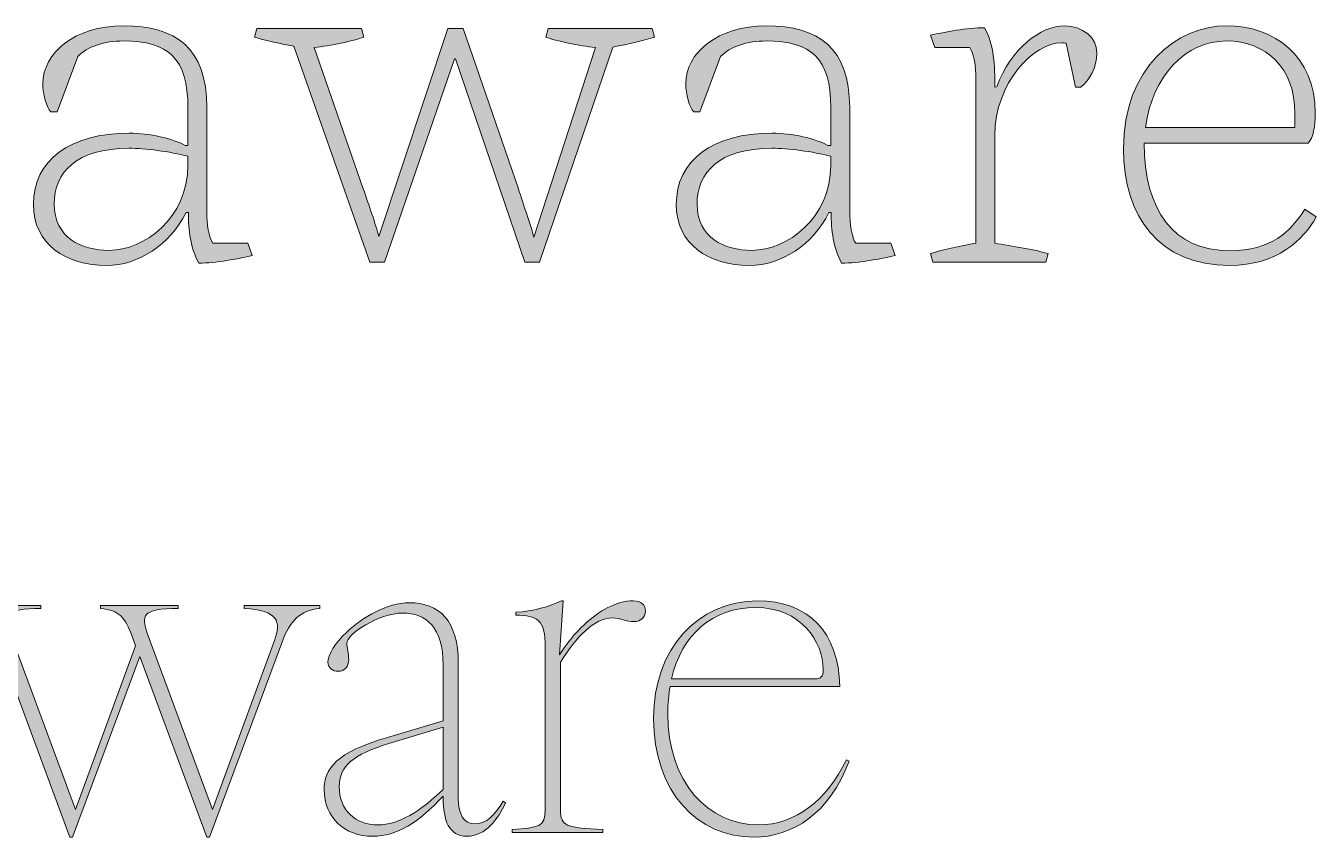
# Model space of a CAD drawing. Header units: millimetres. Extents: x 80.1 to 118.4, y -154.8 to -140.6.
# Drawn here: x 98.14 to 118.36, y -154.82 to -142.1 of the extents above; entities that cross this region are included whole.
import ezdxf

# ---------------------------------------------------------------- set-up
doc = ezdxf.new("R2010")
doc.units = ezdxf.units.MM
doc.header["$MEASUREMENT"] = 0
doc.layers.add('Layer 1', color=7, linetype='Continuous', lineweight=0)

msp = doc.modelspace()

# ---------------------------------------------------------------- hatches: boundary and pattern name
at = {"layer": 'Layer 1', "transparency": 33554687}
h = msp.add_hatch(color=7, dxfattribs=at)
h.dxf.hatch_style = 2
edge = h.paths.add_edge_path()
edge.add_spline(control_points=[(99.444, -145.621), (100, -145.621), (100.681, -145.117), (100.681, -144.288), (100.681, -144.288), (100.681, -144.147), (100.681, -144.147), (100.407, -144.073), (99.993, -144.021), (99.763, -144.021), (98.926, -144.021), (98.585, -144.406), (98.585, -144.895), (98.585, -145.421), (99.015, -145.621), (99.444, -145.621)], knot_values=[0, 0, 0, 0, 1, 1, 1, 2, 2, 2, 3, 3, 3, 4, 4, 4, 5, 5, 5, 5], degree=3, periodic=0)
edge = h.paths.add_edge_path()
edge.add_spline(control_points=[(100.689, -145.029), (100.689, -145.029), (100.652, -145.029), (100.652, -145.029), (100.4, -145.532), (99.904, -145.858), (99.407, -145.858), (98.763, -145.858), (98.259, -145.517), (98.259, -144.903), (98.259, -144.214), (98.83, -143.784), (99.763, -143.784), (100.067, -143.784), (100.452, -143.873), (100.637, -143.977), (100.637, -143.977), (100.681, -143.977), (100.681, -143.977), (100.681, -143.977), (100.681, -143.384), (100.681, -143.384), (100.681, -142.614), (100.378, -142.34), (99.667, -142.34), (99.378, -142.34), (99.096, -142.429), (98.956, -142.584), (98.956, -142.584), (98.63, -143.451), (98.63, -143.451), (98.63, -143.451), (98.533, -143.451), (98.533, -143.451), (98.467, -143.392), (98.407, -143.162), (98.407, -143.014), (98.407, -142.525), (98.911, -142.103), (99.667, -142.103), (100.489, -142.103), (100.978, -142.444), (100.978, -143.384), (100.978, -143.384), (100.978, -145.014), (100.978, -145.014), (100.978, -145.206), (101.007, -145.421), (101.074, -145.51), (101.074, -145.51), (101.622, -145.51), (101.622, -145.51), (101.622, -145.51), (101.689, -145.703), (101.689, -145.703), (101.467, -145.754), (101.118, -145.821), (100.852, -145.821), (100.718, -145.577), (100.689, -145.31), (100.689, -145.029)], knot_values=[0, 0, 0, 0, 1, 1, 1, 2, 2, 2, 3, 3, 3, 4, 4, 4, 5, 5, 5, 6, 6, 6, 7, 7, 7, 8, 8, 8, 9, 9, 9, 10, 10, 10, 11, 11, 11, 12, 12, 12, 13, 13, 13, 14, 14, 14, 15, 15, 15, 16, 16, 16, 17, 17, 17, 18, 18, 18, 19, 19, 19, 20, 20, 20, 20], degree=3, periodic=0)
h = msp.add_hatch(color=7, dxfattribs=at)
h.dxf.hatch_style = 2
edge = h.paths.add_edge_path()
edge.add_spline(control_points=[(104.874, -142.621), (104.874, -142.621), (104.86, -142.621), (104.86, -142.621), (104.86, -142.621), (103.763, -145.806), (103.763, -145.806), (103.763, -145.806), (103.534, -145.806), (103.534, -145.806), (103.534, -145.806), (102.341, -142.421), (102.341, -142.421), (102.119, -142.384), (101.86, -142.325), (101.726, -142.281), (101.726, -142.281), (101.763, -142.147), (101.763, -142.147), (101.763, -142.147), (103.4, -142.147), (103.4, -142.147), (103.4, -142.147), (103.437, -142.281), (103.437, -142.281), (103.274, -142.34), (102.912, -142.414), (102.66, -142.444), (102.66, -142.444), (103.43, -144.658), (103.43, -144.658), (103.519, -144.91), (103.623, -145.214), (103.674, -145.406), (103.674, -145.406), (104.756, -142.147), (104.756, -142.147), (104.756, -142.147), (104.993, -142.147), (104.993, -142.147), (104.993, -142.147), (105.86, -144.658), (105.86, -144.658), (105.941, -144.903), (106.052, -145.221), (106.104, -145.414), (106.104, -145.414), (107.067, -142.444), (107.067, -142.444), (106.815, -142.414), (106.452, -142.34), (106.289, -142.281), (106.289, -142.281), (106.326, -142.147), (106.326, -142.147), (106.326, -142.147), (107.956, -142.147), (107.956, -142.147), (107.956, -142.147), (107.993, -142.281), (107.993, -142.281), (107.852, -142.325), (107.578, -142.392), (107.341, -142.436), (107.341, -142.436), (106.193, -145.806), (106.193, -145.806), (106.193, -145.806), (105.963, -145.806), (105.963, -145.806), (105.963, -145.806), (104.874, -142.621), (104.874, -142.621)], knot_values=[0, 0, 0, 0, 1, 1, 1, 2, 2, 2, 3, 3, 3, 4, 4, 4, 5, 5, 5, 6, 6, 6, 7, 7, 7, 8, 8, 8, 9, 9, 9, 10, 10, 10, 11, 11, 11, 12, 12, 12, 13, 13, 13, 14, 14, 14, 15, 15, 15, 16, 16, 16, 17, 17, 17, 18, 18, 18, 19, 19, 19, 20, 20, 20, 21, 21, 21, 22, 22, 22, 23, 23, 23, 24, 24, 24, 24], degree=3, periodic=0)
h = msp.add_hatch(color=7, dxfattribs=at)
h.dxf.hatch_style = 2
edge = h.paths.add_edge_path()
edge.add_spline(control_points=[(109.52, -145.621), (110.075, -145.621), (110.757, -145.117), (110.757, -144.288), (110.757, -144.288), (110.757, -144.147), (110.757, -144.147), (110.483, -144.073), (110.068, -144.021), (109.838, -144.021), (109.001, -144.021), (108.661, -144.406), (108.661, -144.895), (108.661, -145.421), (109.09, -145.621), (109.52, -145.621)], knot_values=[0, 0, 0, 0, 1, 1, 1, 2, 2, 2, 3, 3, 3, 4, 4, 4, 5, 5, 5, 5], degree=3, periodic=0)
edge = h.paths.add_edge_path()
edge.add_spline(control_points=[(110.764, -145.029), (110.764, -145.029), (110.727, -145.029), (110.727, -145.029), (110.475, -145.532), (109.979, -145.858), (109.483, -145.858), (108.838, -145.858), (108.335, -145.517), (108.335, -144.903), (108.335, -144.214), (108.905, -143.784), (109.838, -143.784), (110.142, -143.784), (110.527, -143.873), (110.712, -143.977), (110.712, -143.977), (110.757, -143.977), (110.757, -143.977), (110.757, -143.977), (110.757, -143.384), (110.757, -143.384), (110.757, -142.614), (110.453, -142.34), (109.742, -142.34), (109.453, -142.34), (109.172, -142.429), (109.031, -142.584), (109.031, -142.584), (108.705, -143.451), (108.705, -143.451), (108.705, -143.451), (108.609, -143.451), (108.609, -143.451), (108.542, -143.392), (108.483, -143.162), (108.483, -143.014), (108.483, -142.525), (108.987, -142.103), (109.742, -142.103), (110.564, -142.103), (111.053, -142.444), (111.053, -143.384), (111.053, -143.384), (111.053, -145.014), (111.053, -145.014), (111.053, -145.206), (111.083, -145.421), (111.149, -145.51), (111.149, -145.51), (111.698, -145.51), (111.698, -145.51), (111.698, -145.51), (111.764, -145.703), (111.764, -145.703), (111.542, -145.754), (111.194, -145.821), (110.927, -145.821), (110.794, -145.577), (110.764, -145.31), (110.764, -145.029)], knot_values=[0, 0, 0, 0, 1, 1, 1, 2, 2, 2, 3, 3, 3, 4, 4, 4, 5, 5, 5, 6, 6, 6, 7, 7, 7, 8, 8, 8, 9, 9, 9, 10, 10, 10, 11, 11, 11, 12, 12, 12, 13, 13, 13, 14, 14, 14, 15, 15, 15, 16, 16, 16, 17, 17, 17, 18, 18, 18, 19, 19, 19, 20, 20, 20, 20], degree=3, periodic=0)
h = msp.add_hatch(color=7, dxfattribs=at)
h.dxf.hatch_style = 2
edge = h.paths.add_edge_path()
edge.add_spline(control_points=[(114.128, -145.806), (114.128, -145.806), (112.357, -145.806), (112.357, -145.806), (112.357, -145.806), (112.32, -145.673), (112.32, -145.673), (112.469, -145.621), (112.802, -145.547), (113.032, -145.51), (113.032, -145.51), (113.032, -142.94), (113.032, -142.94), (113.032, -142.747), (113.002, -142.532), (112.935, -142.444), (112.935, -142.444), (112.387, -142.444), (112.387, -142.444), (112.387, -142.444), (112.32, -142.251), (112.32, -142.251), (112.543, -142.199), (112.898, -142.132), (113.165, -142.132), (113.32, -142.406), (113.328, -142.718), (113.328, -143.066), (113.328, -143.066), (113.357, -143.058), (113.357, -143.058), (113.58, -142.458), (114.046, -142.103), (114.424, -142.103), (114.698, -142.103), (114.928, -142.288), (114.928, -142.525), (114.928, -142.769), (114.816, -142.94), (114.676, -143.066), (114.676, -143.066), (114.594, -143.066), (114.594, -143.066), (114.594, -143.066), (114.446, -142.377), (114.446, -142.377), (114.416, -142.369), (114.387, -142.369), (114.372, -142.369), (113.942, -142.369), (113.328, -142.992), (113.328, -143.821), (113.328, -143.821), (113.328, -145.51), (113.328, -145.51), (113.572, -145.547), (114.009, -145.621), (114.165, -145.673), (114.165, -145.673), (114.128, -145.806), (114.128, -145.806)], knot_values=[0, 0, 0, 0, 1, 1, 1, 2, 2, 2, 3, 3, 3, 4, 4, 4, 5, 5, 5, 6, 6, 6, 7, 7, 7, 8, 8, 8, 9, 9, 9, 10, 10, 10, 11, 11, 11, 12, 12, 12, 13, 13, 13, 14, 14, 14, 15, 15, 15, 16, 16, 16, 17, 17, 17, 18, 18, 18, 19, 19, 19, 20, 20, 20, 20], degree=3, periodic=0)
h = msp.add_hatch(color=7, dxfattribs=at)
h.dxf.hatch_style = 2
edge = h.paths.add_edge_path()
edge.add_spline(control_points=[(115.691, -143.695), (115.691, -143.695), (118.032, -143.695), (118.032, -143.695), (118.032, -143.695), (118.032, -143.473), (118.032, -143.473), (118.032, -142.769), (117.58, -142.34), (116.958, -142.34), (116.321, -142.34), (115.795, -142.881), (115.691, -143.695)], knot_values=[0, 0, 0, 0, 1, 1, 1, 2, 2, 2, 3, 3, 3, 4, 4, 4, 4], degree=3, periodic=0)
edge = h.paths.add_edge_path()
edge.add_spline(control_points=[(117.01, -145.858), (115.906, -145.858), (115.343, -145.088), (115.343, -144.029), (115.343, -142.755), (116.195, -142.103), (116.958, -142.103), (117.706, -142.103), (118.35, -142.577), (118.35, -143.473), (118.35, -143.673), (118.32, -143.866), (118.239, -143.94), (118.239, -143.94), (115.669, -143.94), (115.669, -143.94), (115.669, -144.991), (116.128, -145.628), (117.01, -145.628), (117.654, -145.628), (117.965, -145.325), (118.187, -144.977), (118.187, -144.977), (118.365, -145.095), (118.365, -145.095), (118.172, -145.451), (117.75, -145.858), (117.01, -145.858)], knot_values=[0, 0, 0, 0, 1, 1, 1, 2, 2, 2, 3, 3, 3, 4, 4, 4, 5, 5, 5, 6, 6, 6, 7, 7, 7, 8, 8, 8, 9, 9, 9, 9], degree=3, periodic=0)
h = msp.add_hatch(color=7, dxfattribs=at)
h.dxf.hatch_style = 2
edge = h.paths.add_edge_path()
edge.add_spline(control_points=[(99.311, -151.231), (99.311, -151.231), (99.311, -151.187), (99.311, -151.187), (99.311, -151.187), (100.526, -151.187), (100.526, -151.187), (100.526, -151.187), (100.526, -151.231), (100.526, -151.231), (99.963, -151.231), (99.948, -151.35), (100.044, -151.617), (100.044, -151.617), (101.066, -154.38), (101.066, -154.38), (101.066, -154.38), (102.037, -151.735), (102.037, -151.735), (102.148, -151.439), (102.096, -151.261), (101.563, -151.231), (101.563, -151.231), (101.563, -151.187), (101.563, -151.187), (101.563, -151.187), (102.748, -151.187), (102.748, -151.187), (102.748, -151.187), (102.748, -151.231), (102.748, -151.231), (102.437, -151.261), (102.274, -151.446), (102.163, -151.743), (102.163, -151.743), (101.022, -154.816), (101.022, -154.816), (101.022, -154.816), (100.977, -154.816), (100.977, -154.816), (100.977, -154.816), (99.926, -151.987), (99.926, -151.987), (99.926, -151.987), (98.874, -154.816), (98.874, -154.816), (98.874, -154.816), (98.829, -154.816), (98.829, -154.816), (98.829, -154.816), (97.659, -151.669), (97.659, -151.669), (97.548, -151.372), (97.459, -151.261), (97.133, -151.231), (97.133, -151.231), (97.133, -151.187), (97.133, -151.187), (97.133, -151.187), (98.378, -151.187), (98.378, -151.187), (98.378, -151.187), (98.378, -151.231), (98.378, -151.231), (97.815, -151.231), (97.8, -151.35), (97.896, -151.617), (97.896, -151.617), (98.918, -154.38), (98.918, -154.38), (98.918, -154.38), (99.859, -151.817), (99.859, -151.817), (99.859, -151.817), (99.807, -151.669), (99.807, -151.669), (99.696, -151.372), (99.607, -151.261), (99.311, -151.231)], knot_values=[0, 0, 0, 0, 1, 1, 1, 2, 2, 2, 3, 3, 3, 4, 4, 4, 5, 5, 5, 6, 6, 6, 7, 7, 7, 8, 8, 8, 9, 9, 9, 10, 10, 10, 11, 11, 11, 12, 12, 12, 13, 13, 13, 14, 14, 14, 15, 15, 15, 16, 16, 16, 17, 17, 17, 18, 18, 18, 19, 19, 19, 20, 20, 20, 21, 21, 21, 22, 22, 22, 23, 23, 23, 24, 24, 24, 25, 25, 25, 26, 26, 26, 26], degree=3, periodic=0)
h = msp.add_hatch(color=7, dxfattribs=at)
h.dxf.hatch_style = 2
edge = h.paths.add_edge_path()
edge.add_spline(control_points=[(103.66, -154.624), (103.986, -154.624), (104.319, -154.416), (104.682, -154.068), (104.682, -154.068), (104.682, -153.091), (104.682, -153.091), (104.682, -153.091), (103.83, -153.35), (103.83, -153.35), (103.267, -153.52), (103.053, -153.705), (103.053, -154.024), (103.053, -154.394), (103.304, -154.624), (103.66, -154.624)], knot_values=[0, 0, 0, 0, 1, 1, 1, 2, 2, 2, 3, 3, 3, 4, 4, 4, 5, 5, 5, 5], degree=3, periodic=0)
edge = h.paths.add_edge_path()
edge.add_spline(control_points=[(104.682, -154.209), (104.682, -154.209), (104.682, -154.172), (104.682, -154.172), (104.297, -154.587), (103.956, -154.802), (103.579, -154.802), (103.134, -154.802), (102.816, -154.505), (102.816, -154.076), (102.816, -153.735), (103.008, -153.491), (103.808, -153.254), (103.808, -153.254), (104.682, -152.994), (104.682, -152.994), (104.682, -152.994), (104.682, -152.12), (104.682, -152.12), (104.682, -151.528), (104.416, -151.305), (104.045, -151.305), (103.675, -151.305), (103.171, -151.631), (103.171, -151.78), (103.171, -151.832), (103.201, -151.957), (103.201, -152.031), (103.201, -152.15), (103.134, -152.217), (103.038, -152.217), (102.949, -152.217), (102.875, -152.165), (102.875, -152.076), (102.875, -151.965), (102.986, -151.772), (103.171, -151.602), (103.423, -151.365), (103.808, -151.143), (104.149, -151.143), (104.623, -151.143), (104.919, -151.424), (104.919, -152.091), (104.919, -152.091), (104.919, -154.209), (104.919, -154.209), (104.919, -154.439), (104.993, -154.609), (105.186, -154.609), (105.356, -154.609), (105.49, -154.468), (105.623, -154.253), (105.623, -154.253), (105.66, -154.276), (105.66, -154.276), (105.542, -154.528), (105.349, -154.802), (105.053, -154.802), (104.771, -154.802), (104.682, -154.543), (104.682, -154.209)], knot_values=[0, 0, 0, 0, 1, 1, 1, 2, 2, 2, 3, 3, 3, 4, 4, 4, 5, 5, 5, 6, 6, 6, 7, 7, 7, 8, 8, 8, 9, 9, 9, 10, 10, 10, 11, 11, 11, 12, 12, 12, 13, 13, 13, 14, 14, 14, 15, 15, 15, 16, 16, 16, 17, 17, 17, 18, 18, 18, 19, 19, 19, 20, 20, 20, 20], degree=3, periodic=0)
h = msp.add_hatch(color=7, dxfattribs=at)
h.dxf.hatch_style = 2
edge = h.paths.add_edge_path()
edge.add_spline(control_points=[(106.283, -154.387), (106.283, -154.387), (106.283, -151.839), (106.283, -151.839), (106.283, -151.394), (106.149, -151.35), (105.823, -151.335), (105.823, -151.335), (105.823, -151.291), (105.823, -151.291), (106.09, -151.276), (106.357, -151.202), (106.534, -151.113), (106.534, -151.113), (106.564, -151.113), (106.564, -151.113), (106.564, -151.113), (106.505, -151.957), (106.505, -151.957), (106.608, -151.794), (106.742, -151.624), (106.898, -151.483), (107.127, -151.269), (107.394, -151.113), (107.66, -151.113), (107.786, -151.113), (107.853, -151.18), (107.853, -151.276), (107.853, -151.372), (107.779, -151.439), (107.675, -151.439), (107.542, -151.439), (107.468, -151.38), (107.334, -151.38), (107.053, -151.38), (106.764, -151.683), (106.52, -152.076), (106.52, -152.076), (106.52, -154.387), (106.52, -154.387), (106.52, -154.653), (106.623, -154.668), (107.186, -154.698), (107.186, -154.698), (107.186, -154.742), (107.186, -154.742), (107.186, -154.742), (105.764, -154.742), (105.764, -154.742), (105.764, -154.742), (105.764, -154.698), (105.764, -154.698), (106.179, -154.668), (106.283, -154.653), (106.283, -154.387)], knot_values=[0, 0, 0, 0, 1, 1, 1, 2, 2, 2, 3, 3, 3, 4, 4, 4, 5, 5, 5, 6, 6, 6, 7, 7, 7, 8, 8, 8, 9, 9, 9, 10, 10, 10, 11, 11, 11, 12, 12, 12, 13, 13, 13, 14, 14, 14, 15, 15, 15, 16, 16, 16, 17, 17, 17, 18, 18, 18, 18], degree=3, periodic=0)
h = msp.add_hatch(color=7, dxfattribs=at)
h.dxf.hatch_style = 2
edge = h.paths.add_edge_path()
edge.add_spline(control_points=[(110.512, -152.335), (110.601, -152.335), (110.638, -152.306), (110.638, -152.187), (110.638, -151.757), (110.29, -151.217), (109.579, -151.217), (108.905, -151.217), (108.423, -151.639), (108.26, -152.335), (108.26, -152.335), (110.512, -152.335), (110.512, -152.335)], knot_values=[0, 0, 0, 0, 1, 1, 1, 2, 2, 2, 3, 3, 3, 4, 4, 4, 4], degree=3, periodic=0)
edge = h.paths.add_edge_path()
edge.add_spline(control_points=[(107.979, -152.95), (107.979, -151.868), (108.675, -151.113), (109.608, -151.113), (110.408, -151.113), (110.882, -151.609), (110.897, -152.454), (110.897, -152.454), (108.238, -152.454), (108.238, -152.454), (108.216, -152.587), (108.201, -152.728), (108.201, -152.876), (108.201, -153.957), (108.838, -154.624), (109.623, -154.624), (110.201, -154.624), (110.697, -154.239), (111.001, -153.602), (111.001, -153.602), (111.045, -153.624), (111.045, -153.624), (110.742, -154.439), (110.157, -154.816), (109.549, -154.816), (108.675, -154.816), (107.979, -154.12), (107.979, -152.95)], knot_values=[0, 0, 0, 0, 1, 1, 1, 2, 2, 2, 3, 3, 3, 4, 4, 4, 5, 5, 5, 6, 6, 6, 7, 7, 7, 8, 8, 8, 9, 9, 9, 9], degree=3, periodic=0)

# ---------------------------------------------------------------- linework, layer by layer
at = {"layer": 'Layer 1'}
for points, knots in [([(100.689, -145.029), (100.689, -145.029), (100.652, -145.029), (100.652, -145.029), (100.4, -145.532), (99.904, -145.858), (99.407, -145.858), (98.763, -145.858), (98.259, -145.517), (98.259, -144.903), (98.259, -144.214), (98.83, -143.784), (99.763, -143.784), (100.067, -143.784), (100.452, -143.873), (100.637, -143.977), (100.637, -143.977), (100.681, -143.977), (100.681, -143.977), (100.681, -143.977), (100.681, -143.384), (100.681, -143.384), (100.681, -142.614), (100.378, -142.34), (99.667, -142.34), (99.378, -142.34), (99.096, -142.429), (98.956, -142.584), (98.956, -142.584), (98.63, -143.451), (98.63, -143.451), (98.63, -143.451), (98.533, -143.451), (98.533, -143.451), (98.467, -143.392), (98.407, -143.162), (98.407, -143.014), (98.407, -142.525), (98.911, -142.103), (99.667, -142.103), (100.489, -142.103), (100.978, -142.444), (100.978, -143.384), (100.978, -143.384), (100.978, -145.014), (100.978, -145.014), (100.978, -145.206), (101.007, -145.421), (101.074, -145.51), (101.074, -145.51), (101.622, -145.51), (101.622, -145.51), (101.622, -145.51), (101.689, -145.703), (101.689, -145.703), (101.467, -145.754), (101.118, -145.821), (100.852, -145.821), (100.718, -145.577), (100.689, -145.31), (100.689, -145.029)], [0, 0, 0, 0, 1, 1, 1, 2, 2, 2, 3, 3, 3, 4, 4, 4, 5, 5, 5, 6, 6, 6, 7, 7, 7, 8, 8, 8, 9, 9, 9, 10, 10, 10, 11, 11, 11, 12, 12, 12, 13, 13, 13, 14, 14, 14, 15, 15, 15, 16, 16, 16, 17, 17, 17, 18, 18, 18, 19, 19, 19, 20, 20, 20, 20]), ([(104.874, -142.621), (104.874, -142.621), (104.86, -142.621), (104.86, -142.621), (104.86, -142.621), (103.763, -145.806), (103.763, -145.806), (103.763, -145.806), (103.534, -145.806), (103.534, -145.806), (103.534, -145.806), (102.341, -142.421), (102.341, -142.421), (102.119, -142.384), (101.86, -142.325), (101.726, -142.281), (101.726, -142.281), (101.763, -142.147), (101.763, -142.147), (101.763, -142.147), (103.4, -142.147), (103.4, -142.147), (103.4, -142.147), (103.437, -142.281), (103.437, -142.281), (103.274, -142.34), (102.912, -142.414), (102.66, -142.444), (102.66, -142.444), (103.43, -144.658), (103.43, -144.658), (103.519, -144.91), (103.623, -145.214), (103.674, -145.406), (103.674, -145.406), (104.756, -142.147), (104.756, -142.147), (104.756, -142.147), (104.993, -142.147), (104.993, -142.147), (104.993, -142.147), (105.86, -144.658), (105.86, -144.658), (105.941, -144.903), (106.052, -145.221), (106.104, -145.414), (106.104, -145.414), (107.067, -142.444), (107.067, -142.444), (106.815, -142.414), (106.452, -142.34), (106.289, -142.281), (106.289, -142.281), (106.326, -142.147), (106.326, -142.147), (106.326, -142.147), (107.956, -142.147), (107.956, -142.147), (107.956, -142.147), (107.993, -142.281), (107.993, -142.281), (107.852, -142.325), (107.578, -142.392), (107.341, -142.436), (107.341, -142.436), (106.193, -145.806), (106.193, -145.806), (106.193, -145.806), (105.963, -145.806), (105.963, -145.806), (105.963, -145.806), (104.874, -142.621), (104.874, -142.621)], [0, 0, 0, 0, 1, 1, 1, 2, 2, 2, 3, 3, 3, 4, 4, 4, 5, 5, 5, 6, 6, 6, 7, 7, 7, 8, 8, 8, 9, 9, 9, 10, 10, 10, 11, 11, 11, 12, 12, 12, 13, 13, 13, 14, 14, 14, 15, 15, 15, 16, 16, 16, 17, 17, 17, 18, 18, 18, 19, 19, 19, 20, 20, 20, 21, 21, 21, 22, 22, 22, 23, 23, 23, 24, 24, 24, 24]), ([(110.764, -145.029), (110.764, -145.029), (110.727, -145.029), (110.727, -145.029), (110.475, -145.532), (109.979, -145.858), (109.483, -145.858), (108.838, -145.858), (108.335, -145.517), (108.335, -144.903), (108.335, -144.214), (108.905, -143.784), (109.838, -143.784), (110.142, -143.784), (110.527, -143.873), (110.712, -143.977), (110.712, -143.977), (110.757, -143.977), (110.757, -143.977), (110.757, -143.977), (110.757, -143.384), (110.757, -143.384), (110.757, -142.614), (110.453, -142.34), (109.742, -142.34), (109.453, -142.34), (109.172, -142.429), (109.031, -142.584), (109.031, -142.584), (108.705, -143.451), (108.705, -143.451), (108.705, -143.451), (108.609, -143.451), (108.609, -143.451), (108.542, -143.392), (108.483, -143.162), (108.483, -143.014), (108.483, -142.525), (108.987, -142.103), (109.742, -142.103), (110.564, -142.103), (111.053, -142.444), (111.053, -143.384), (111.053, -143.384), (111.053, -145.014), (111.053, -145.014), (111.053, -145.206), (111.083, -145.421), (111.149, -145.51), (111.149, -145.51), (111.698, -145.51), (111.698, -145.51), (111.698, -145.51), (111.764, -145.703), (111.764, -145.703), (111.542, -145.754), (111.194, -145.821), (110.927, -145.821), (110.794, -145.577), (110.764, -145.31), (110.764, -145.029)], [0, 0, 0, 0, 1, 1, 1, 2, 2, 2, 3, 3, 3, 4, 4, 4, 5, 5, 5, 6, 6, 6, 7, 7, 7, 8, 8, 8, 9, 9, 9, 10, 10, 10, 11, 11, 11, 12, 12, 12, 13, 13, 13, 14, 14, 14, 15, 15, 15, 16, 16, 16, 17, 17, 17, 18, 18, 18, 19, 19, 19, 20, 20, 20, 20]), ([(114.128, -145.806), (114.128, -145.806), (112.357, -145.806), (112.357, -145.806), (112.357, -145.806), (112.32, -145.673), (112.32, -145.673), (112.469, -145.621), (112.802, -145.547), (113.032, -145.51), (113.032, -145.51), (113.032, -142.94), (113.032, -142.94), (113.032, -142.747), (113.002, -142.532), (112.935, -142.444), (112.935, -142.444), (112.387, -142.444), (112.387, -142.444), (112.387, -142.444), (112.32, -142.251), (112.32, -142.251), (112.543, -142.199), (112.898, -142.132), (113.165, -142.132), (113.32, -142.406), (113.328, -142.718), (113.328, -143.066), (113.328, -143.066), (113.357, -143.058), (113.357, -143.058), (113.58, -142.458), (114.046, -142.103), (114.424, -142.103), (114.698, -142.103), (114.928, -142.288), (114.928, -142.525), (114.928, -142.769), (114.816, -142.94), (114.676, -143.066), (114.676, -143.066), (114.594, -143.066), (114.594, -143.066), (114.594, -143.066), (114.446, -142.377), (114.446, -142.377), (114.416, -142.369), (114.387, -142.369), (114.372, -142.369), (113.942, -142.369), (113.328, -142.992), (113.328, -143.821), (113.328, -143.821), (113.328, -145.51), (113.328, -145.51), (113.572, -145.547), (114.009, -145.621), (114.165, -145.673), (114.165, -145.673), (114.128, -145.806), (114.128, -145.806)], [0, 0, 0, 0, 1, 1, 1, 2, 2, 2, 3, 3, 3, 4, 4, 4, 5, 5, 5, 6, 6, 6, 7, 7, 7, 8, 8, 8, 9, 9, 9, 10, 10, 10, 11, 11, 11, 12, 12, 12, 13, 13, 13, 14, 14, 14, 15, 15, 15, 16, 16, 16, 17, 17, 17, 18, 18, 18, 19, 19, 19, 20, 20, 20, 20]), ([(117.01, -145.858), (115.906, -145.858), (115.343, -145.088), (115.343, -144.029), (115.343, -142.755), (116.195, -142.103), (116.958, -142.103), (117.706, -142.103), (118.35, -142.577), (118.35, -143.473), (118.35, -143.673), (118.32, -143.866), (118.239, -143.94), (118.239, -143.94), (115.669, -143.94), (115.669, -143.94), (115.669, -144.991), (116.128, -145.628), (117.01, -145.628), (117.654, -145.628), (117.965, -145.325), (118.187, -144.977), (118.187, -144.977), (118.365, -145.095), (118.365, -145.095), (118.172, -145.451), (117.75, -145.858), (117.01, -145.858)], [0, 0, 0, 0, 1, 1, 1, 2, 2, 2, 3, 3, 3, 4, 4, 4, 5, 5, 5, 6, 6, 6, 7, 7, 7, 8, 8, 8, 9, 9, 9, 9]), ([(115.691, -143.695), (115.691, -143.695), (118.032, -143.695), (118.032, -143.695), (118.032, -143.695), (118.032, -143.473), (118.032, -143.473), (118.032, -142.769), (117.58, -142.34), (116.958, -142.34), (116.321, -142.34), (115.795, -142.881), (115.691, -143.695)], [0, 0, 0, 0, 1, 1, 1, 2, 2, 2, 3, 3, 3, 4, 4, 4, 4]), ([(99.444, -145.621), (100, -145.621), (100.681, -145.117), (100.681, -144.288), (100.681, -144.288), (100.681, -144.147), (100.681, -144.147), (100.407, -144.073), (99.993, -144.021), (99.763, -144.021), (98.926, -144.021), (98.585, -144.406), (98.585, -144.895), (98.585, -145.421), (99.015, -145.621), (99.444, -145.621)], [0, 0, 0, 0, 1, 1, 1, 2, 2, 2, 3, 3, 3, 4, 4, 4, 5, 5, 5, 5]), ([(109.52, -145.621), (110.075, -145.621), (110.757, -145.117), (110.757, -144.288), (110.757, -144.288), (110.757, -144.147), (110.757, -144.147), (110.483, -144.073), (110.068, -144.021), (109.838, -144.021), (109.001, -144.021), (108.661, -144.406), (108.661, -144.895), (108.661, -145.421), (109.09, -145.621), (109.52, -145.621)], [0, 0, 0, 0, 1, 1, 1, 2, 2, 2, 3, 3, 3, 4, 4, 4, 5, 5, 5, 5]), ([(99.311, -151.231), (99.311, -151.231), (99.311, -151.187), (99.311, -151.187), (99.311, -151.187), (100.526, -151.187), (100.526, -151.187), (100.526, -151.187), (100.526, -151.231), (100.526, -151.231), (99.963, -151.231), (99.948, -151.35), (100.044, -151.617), (100.044, -151.617), (101.066, -154.38), (101.066, -154.38), (101.066, -154.38), (102.037, -151.735), (102.037, -151.735), (102.148, -151.439), (102.096, -151.261), (101.563, -151.231), (101.563, -151.231), (101.563, -151.187), (101.563, -151.187), (101.563, -151.187), (102.748, -151.187), (102.748, -151.187), (102.748, -151.187), (102.748, -151.231), (102.748, -151.231), (102.437, -151.261), (102.274, -151.446), (102.163, -151.743), (102.163, -151.743), (101.022, -154.816), (101.022, -154.816), (101.022, -154.816), (100.977, -154.816), (100.977, -154.816), (100.977, -154.816), (99.926, -151.987), (99.926, -151.987), (99.926, -151.987), (98.874, -154.816), (98.874, -154.816), (98.874, -154.816), (98.829, -154.816), (98.829, -154.816), (98.829, -154.816), (97.659, -151.669), (97.659, -151.669), (97.548, -151.372), (97.459, -151.261), (97.133, -151.231), (97.133, -151.231), (97.133, -151.187), (97.133, -151.187), (97.133, -151.187), (98.378, -151.187), (98.378, -151.187), (98.378, -151.187), (98.378, -151.231), (98.378, -151.231), (97.815, -151.231), (97.8, -151.35), (97.896, -151.617), (97.896, -151.617), (98.918, -154.38), (98.918, -154.38), (98.918, -154.38), (99.859, -151.817), (99.859, -151.817), (99.859, -151.817), (99.807, -151.669), (99.807, -151.669), (99.696, -151.372), (99.607, -151.261), (99.311, -151.231)], [0, 0, 0, 0, 1, 1, 1, 2, 2, 2, 3, 3, 3, 4, 4, 4, 5, 5, 5, 6, 6, 6, 7, 7, 7, 8, 8, 8, 9, 9, 9, 10, 10, 10, 11, 11, 11, 12, 12, 12, 13, 13, 13, 14, 14, 14, 15, 15, 15, 16, 16, 16, 17, 17, 17, 18, 18, 18, 19, 19, 19, 20, 20, 20, 21, 21, 21, 22, 22, 22, 23, 23, 23, 24, 24, 24, 25, 25, 25, 26, 26, 26, 26]), ([(104.682, -154.209), (104.682, -154.209), (104.682, -154.172), (104.682, -154.172), (104.297, -154.587), (103.956, -154.802), (103.579, -154.802), (103.134, -154.802), (102.816, -154.505), (102.816, -154.076), (102.816, -153.735), (103.008, -153.491), (103.808, -153.254), (103.808, -153.254), (104.682, -152.994), (104.682, -152.994), (104.682, -152.994), (104.682, -152.12), (104.682, -152.12), (104.682, -151.528), (104.416, -151.305), (104.045, -151.305), (103.675, -151.305), (103.171, -151.631), (103.171, -151.78), (103.171, -151.832), (103.201, -151.957), (103.201, -152.031), (103.201, -152.15), (103.134, -152.217), (103.038, -152.217), (102.949, -152.217), (102.875, -152.165), (102.875, -152.076), (102.875, -151.965), (102.986, -151.772), (103.171, -151.602), (103.423, -151.365), (103.808, -151.143), (104.149, -151.143), (104.623, -151.143), (104.919, -151.424), (104.919, -152.091), (104.919, -152.091), (104.919, -154.209), (104.919, -154.209), (104.919, -154.439), (104.993, -154.609), (105.186, -154.609), (105.356, -154.609), (105.49, -154.468), (105.623, -154.253), (105.623, -154.253), (105.66, -154.276), (105.66, -154.276), (105.542, -154.528), (105.349, -154.802), (105.053, -154.802), (104.771, -154.802), (104.682, -154.543), (104.682, -154.209)], [0, 0, 0, 0, 1, 1, 1, 2, 2, 2, 3, 3, 3, 4, 4, 4, 5, 5, 5, 6, 6, 6, 7, 7, 7, 8, 8, 8, 9, 9, 9, 10, 10, 10, 11, 11, 11, 12, 12, 12, 13, 13, 13, 14, 14, 14, 15, 15, 15, 16, 16, 16, 17, 17, 17, 18, 18, 18, 19, 19, 19, 20, 20, 20, 20]), ([(106.283, -154.387), (106.283, -154.387), (106.283, -151.839), (106.283, -151.839), (106.283, -151.394), (106.149, -151.35), (105.823, -151.335), (105.823, -151.335), (105.823, -151.291), (105.823, -151.291), (106.09, -151.276), (106.357, -151.202), (106.534, -151.113), (106.534, -151.113), (106.564, -151.113), (106.564, -151.113), (106.564, -151.113), (106.505, -151.957), (106.505, -151.957), (106.608, -151.794), (106.742, -151.624), (106.898, -151.483), (107.127, -151.269), (107.394, -151.113), (107.66, -151.113), (107.786, -151.113), (107.853, -151.18), (107.853, -151.276), (107.853, -151.372), (107.779, -151.439), (107.675, -151.439), (107.542, -151.439), (107.468, -151.38), (107.334, -151.38), (107.053, -151.38), (106.764, -151.683), (106.52, -152.076), (106.52, -152.076), (106.52, -154.387), (106.52, -154.387), (106.52, -154.653), (106.623, -154.668), (107.186, -154.698), (107.186, -154.698), (107.186, -154.742), (107.186, -154.742), (107.186, -154.742), (105.764, -154.742), (105.764, -154.742), (105.764, -154.742), (105.764, -154.698), (105.764, -154.698), (106.179, -154.668), (106.283, -154.653), (106.283, -154.387)], [0, 0, 0, 0, 1, 1, 1, 2, 2, 2, 3, 3, 3, 4, 4, 4, 5, 5, 5, 6, 6, 6, 7, 7, 7, 8, 8, 8, 9, 9, 9, 10, 10, 10, 11, 11, 11, 12, 12, 12, 13, 13, 13, 14, 14, 14, 15, 15, 15, 16, 16, 16, 17, 17, 17, 18, 18, 18, 18]), ([(107.979, -152.95), (107.979, -151.868), (108.675, -151.113), (109.608, -151.113), (110.408, -151.113), (110.882, -151.609), (110.897, -152.454), (110.897, -152.454), (108.238, -152.454), (108.238, -152.454), (108.216, -152.587), (108.201, -152.728), (108.201, -152.876), (108.201, -153.957), (108.838, -154.624), (109.623, -154.624), (110.201, -154.624), (110.697, -154.239), (111.001, -153.602), (111.001, -153.602), (111.045, -153.624), (111.045, -153.624), (110.742, -154.439), (110.157, -154.816), (109.549, -154.816), (108.675, -154.816), (107.979, -154.12), (107.979, -152.95)], [0, 0, 0, 0, 1, 1, 1, 2, 2, 2, 3, 3, 3, 4, 4, 4, 5, 5, 5, 6, 6, 6, 7, 7, 7, 8, 8, 8, 9, 9, 9, 9]), ([(110.512, -152.335), (110.601, -152.335), (110.638, -152.306), (110.638, -152.187), (110.638, -151.757), (110.29, -151.217), (109.579, -151.217), (108.905, -151.217), (108.423, -151.639), (108.26, -152.335), (108.26, -152.335), (110.512, -152.335), (110.512, -152.335)], [0, 0, 0, 0, 1, 1, 1, 2, 2, 2, 3, 3, 3, 4, 4, 4, 4]), ([(103.66, -154.624), (103.986, -154.624), (104.319, -154.416), (104.682, -154.068), (104.682, -154.068), (104.682, -153.091), (104.682, -153.091), (104.682, -153.091), (103.83, -153.35), (103.83, -153.35), (103.267, -153.52), (103.053, -153.705), (103.053, -154.024), (103.053, -154.394), (103.304, -154.624), (103.66, -154.624)], [0, 0, 0, 0, 1, 1, 1, 2, 2, 2, 3, 3, 3, 4, 4, 4, 5, 5, 5, 5])]:
    msp.add_open_spline(points, degree=3, knots=knots, dxfattribs=at)

doc.saveas('drawing.dxf')
